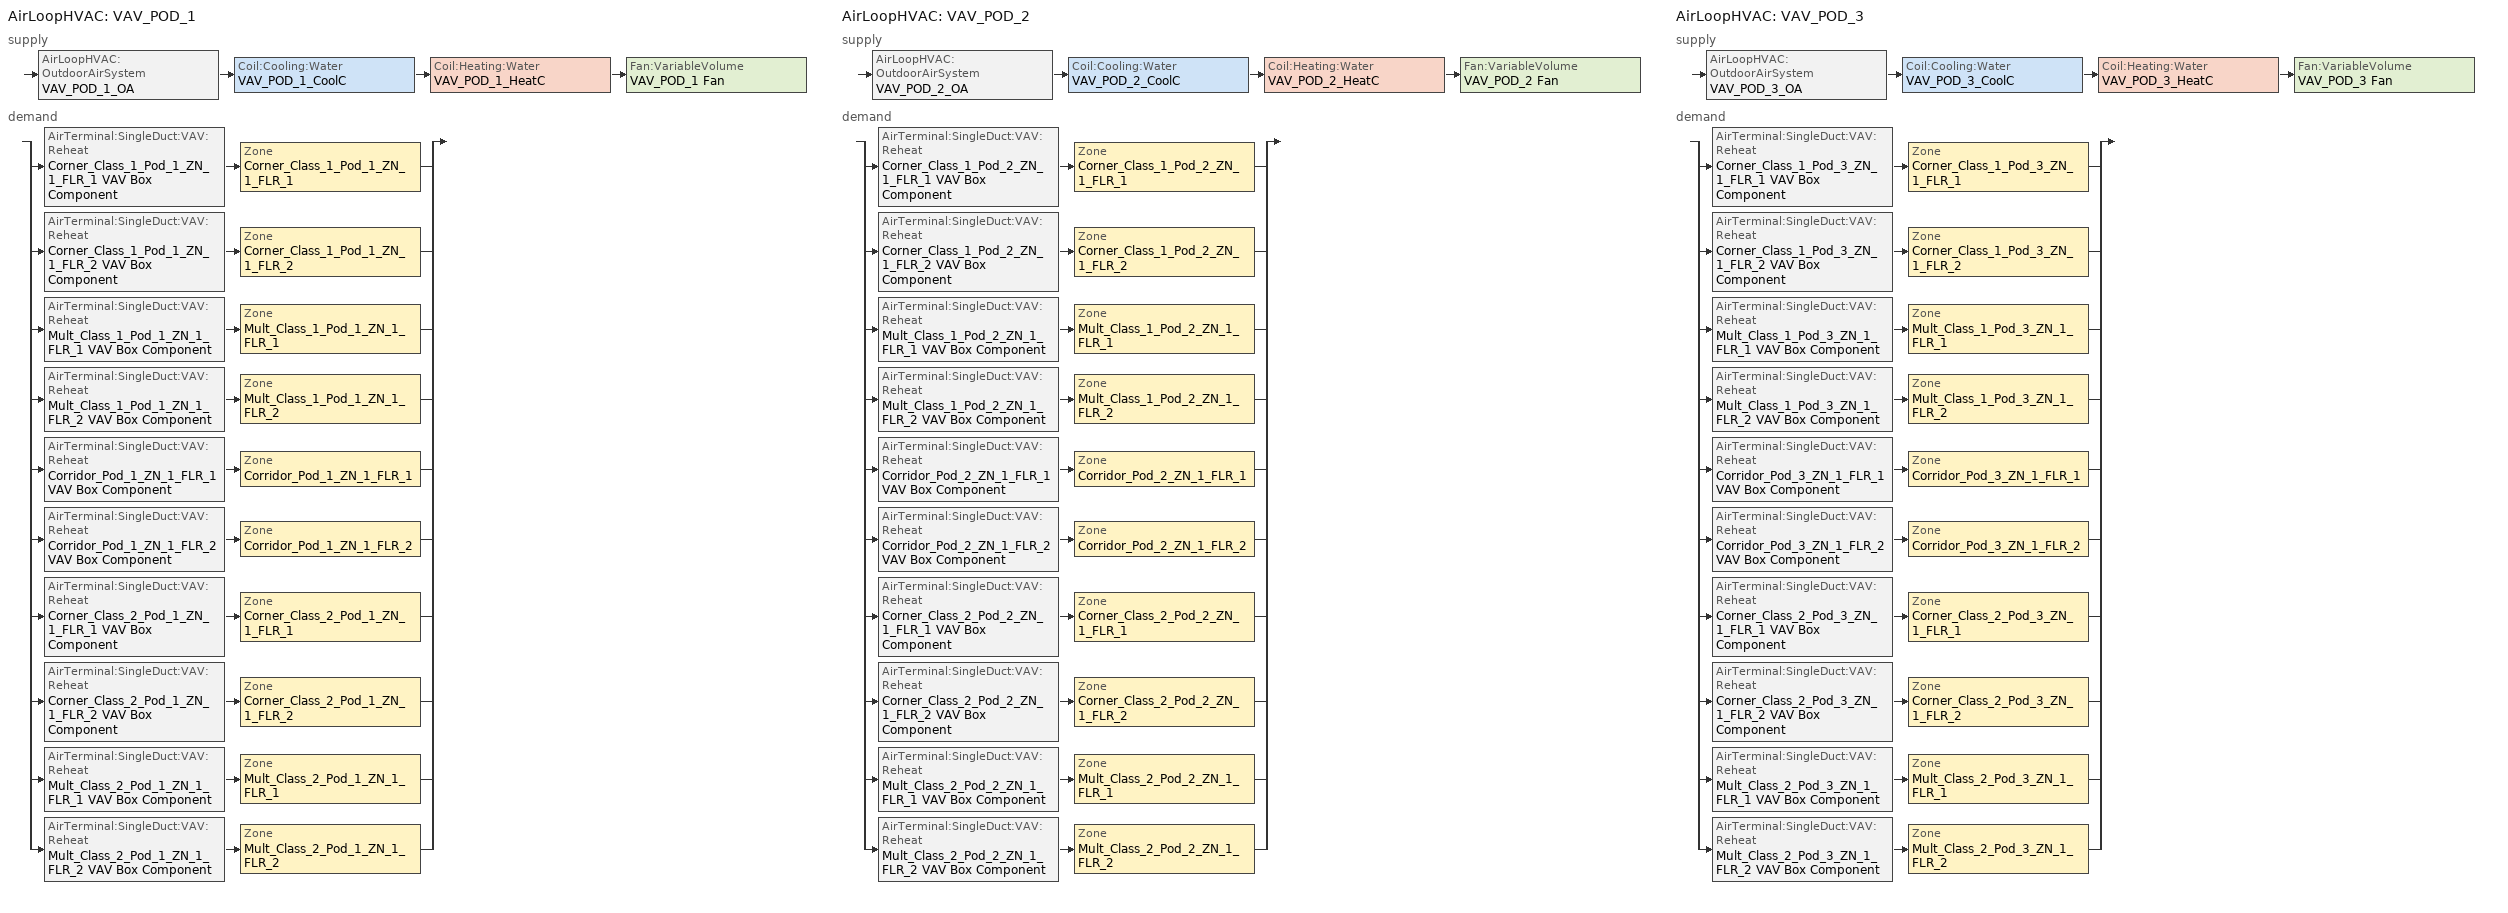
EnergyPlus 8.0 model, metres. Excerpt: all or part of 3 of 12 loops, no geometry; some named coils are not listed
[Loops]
AirLoopHVAC 'VAV_POD_1'
 supply: AirLoopHVAC:OutdoorAirSystem 'VAV_POD_1_OA' > Coil:Cooling:Water 'VAV_POD_1_CoolC' > Coil:Heating:Water 'VAV_POD_1_HeatC' > Fan:VariableVolume 'VAV_POD_1 Fan'
 demand: split
  | AirTerminal:SingleDuct:VAV:Reheat 'Corner_Class_1_Pod_1_ZN_1_FLR_1 VAV Box Component' > Zone 'Corner_Class_1_Pod_1_ZN_1_FLR_1'
  | AirTerminal:SingleDuct:VAV:Reheat 'Corner_Class_1_Pod_1_ZN_1_FLR_2 VAV Box Component' > Zone 'Corner_Class_1_Pod_1_ZN_1_FLR_2'
  | AirTerminal:SingleDuct:VAV:Reheat 'Mult_Class_1_Pod_1_ZN_1_FLR_1 VAV Box Component' > Zone 'Mult_Class_1_Pod_1_ZN_1_FLR_1'
  | AirTerminal:SingleDuct:VAV:Reheat 'Mult_Class_1_Pod_1_ZN_1_FLR_2 VAV Box Component' > Zone 'Mult_Class_1_Pod_1_ZN_1_FLR_2'
  | AirTerminal:SingleDuct:VAV:Reheat 'Corridor_Pod_1_ZN_1_FLR_1 VAV Box Component' > Zone 'Corridor_Pod_1_ZN_1_FLR_1'
  | AirTerminal:SingleDuct:VAV:Reheat 'Corridor_Pod_1_ZN_1_FLR_2 VAV Box Component' > Zone 'Corridor_Pod_1_ZN_1_FLR_2'
  | AirTerminal:SingleDuct:VAV:Reheat 'Corner_Class_2_Pod_1_ZN_1_FLR_1 VAV Box Component' > Zone 'Corner_Class_2_Pod_1_ZN_1_FLR_1'
  | AirTerminal:SingleDuct:VAV:Reheat 'Corner_Class_2_Pod_1_ZN_1_FLR_2 VAV Box Component' > Zone 'Corner_Class_2_Pod_1_ZN_1_FLR_2'
  | AirTerminal:SingleDuct:VAV:Reheat 'Mult_Class_2_Pod_1_ZN_1_FLR_1 VAV Box Component' > Zone 'Mult_Class_2_Pod_1_ZN_1_FLR_1'
  | AirTerminal:SingleDuct:VAV:Reheat 'Mult_Class_2_Pod_1_ZN_1_FLR_2 VAV Box Component' > Zone 'Mult_Class_2_Pod_1_ZN_1_FLR_2'
AirLoopHVAC 'VAV_POD_2'
 supply: AirLoopHVAC:OutdoorAirSystem 'VAV_POD_2_OA' > Coil:Cooling:Water 'VAV_POD_2_CoolC' > Coil:Heating:Water 'VAV_POD_2_HeatC' > Fan:VariableVolume 'VAV_POD_2 Fan'
 demand: split
  | AirTerminal:SingleDuct:VAV:Reheat 'Corner_Class_1_Pod_2_ZN_1_FLR_1 VAV Box Component' > Zone 'Corner_Class_1_Pod_2_ZN_1_FLR_1'
  | AirTerminal:SingleDuct:VAV:Reheat 'Corner_Class_1_Pod_2_ZN_1_FLR_2 VAV Box Component' > Zone 'Corner_Class_1_Pod_2_ZN_1_FLR_2'
  | AirTerminal:SingleDuct:VAV:Reheat 'Mult_Class_1_Pod_2_ZN_1_FLR_1 VAV Box Component' > Zone 'Mult_Class_1_Pod_2_ZN_1_FLR_1'
  | AirTerminal:SingleDuct:VAV:Reheat 'Mult_Class_1_Pod_2_ZN_1_FLR_2 VAV Box Component' > Zone 'Mult_Class_1_Pod_2_ZN_1_FLR_2'
  | AirTerminal:SingleDuct:VAV:Reheat 'Corridor_Pod_2_ZN_1_FLR_1 VAV Box Component' > Zone 'Corridor_Pod_2_ZN_1_FLR_1'
  | AirTerminal:SingleDuct:VAV:Reheat 'Corridor_Pod_2_ZN_1_FLR_2 VAV Box Component' > Zone 'Corridor_Pod_2_ZN_1_FLR_2'
  | AirTerminal:SingleDuct:VAV:Reheat 'Corner_Class_2_Pod_2_ZN_1_FLR_1 VAV Box Component' > Zone 'Corner_Class_2_Pod_2_ZN_1_FLR_1'
  | AirTerminal:SingleDuct:VAV:Reheat 'Corner_Class_2_Pod_2_ZN_1_FLR_2 VAV Box Component' > Zone 'Corner_Class_2_Pod_2_ZN_1_FLR_2'
  | AirTerminal:SingleDuct:VAV:Reheat 'Mult_Class_2_Pod_2_ZN_1_FLR_1 VAV Box Component' > Zone 'Mult_Class_2_Pod_2_ZN_1_FLR_1'
  | AirTerminal:SingleDuct:VAV:Reheat 'Mult_Class_2_Pod_2_ZN_1_FLR_2 VAV Box Component' > Zone 'Mult_Class_2_Pod_2_ZN_1_FLR_2'
AirLoopHVAC 'VAV_POD_3'
 supply: AirLoopHVAC:OutdoorAirSystem 'VAV_POD_3_OA' > Coil:Cooling:Water 'VAV_POD_3_CoolC' > Coil:Heating:Water 'VAV_POD_3_HeatC' > Fan:VariableVolume 'VAV_POD_3 Fan'
 demand: split
  | AirTerminal:SingleDuct:VAV:Reheat 'Corner_Class_1_Pod_3_ZN_1_FLR_1 VAV Box Component' > Zone 'Corner_Class_1_Pod_3_ZN_1_FLR_1'
  | AirTerminal:SingleDuct:VAV:Reheat 'Corner_Class_1_Pod_3_ZN_1_FLR_2 VAV Box Component' > Zone 'Corner_Class_1_Pod_3_ZN_1_FLR_2'
  | AirTerminal:SingleDuct:VAV:Reheat 'Mult_Class_1_Pod_3_ZN_1_FLR_1 VAV Box Component' > Zone 'Mult_Class_1_Pod_3_ZN_1_FLR_1'
  | AirTerminal:SingleDuct:VAV:Reheat 'Mult_Class_1_Pod_3_ZN_1_FLR_2 VAV Box Component' > Zone 'Mult_Class_1_Pod_3_ZN_1_FLR_2'
  | AirTerminal:SingleDuct:VAV:Reheat 'Corridor_Pod_3_ZN_1_FLR_1 VAV Box Component' > Zone 'Corridor_Pod_3_ZN_1_FLR_1'
  | AirTerminal:SingleDuct:VAV:Reheat 'Corridor_Pod_3_ZN_1_FLR_2 VAV Box Component' > Zone 'Corridor_Pod_3_ZN_1_FLR_2'
  | AirTerminal:SingleDuct:VAV:Reheat 'Corner_Class_2_Pod_3_ZN_1_FLR_1 VAV Box Component' > Zone 'Corner_Class_2_Pod_3_ZN_1_FLR_1'
  | AirTerminal:SingleDuct:VAV:Reheat 'Corner_Class_2_Pod_3_ZN_1_FLR_2 VAV Box Component' > Zone 'Corner_Class_2_Pod_3_ZN_1_FLR_2'
  | AirTerminal:SingleDuct:VAV:Reheat 'Mult_Class_2_Pod_3_ZN_1_FLR_1 VAV Box Component' > Zone 'Mult_Class_2_Pod_3_ZN_1_FLR_1'
  | AirTerminal:SingleDuct:VAV:Reheat 'Mult_Class_2_Pod_3_ZN_1_FLR_2 VAV Box Component' > Zone 'Mult_Class_2_Pod_3_ZN_1_FLR_2'
[Sizing:Zone] Zone Cooling Design Supply Air Temperature Input Method=SupplyAirTemperature; Zone Cooling Design Supply Air Temperature {C}=12.8; Zone Heating Design Supply Air Temperature Input Method=SupplyAirTemperature; Zone Heating Design Supply Air Temperature {C}=40; Zone Cooling Design Supply Air Humidity Ratio {kg-H2O/kg-air}=0.0085; Zone Heating Design Supply Air Humidity Ratio {kg-H2O/kg-air}=0.008; Zone Heating Sizing Factor=0; Zone Cooling Sizing Factor=0; Cooling Design Air Flow Method=DesignDay; Cooling Design Air Flow Rate {m3/s}=0; Cooling Minimum Air Flow {m3/s}=0; Cooling Minimum Air Flow Fraction=0; Heating Design Air Flow Method=DesignDay; Heating Design Air Flow Rate {m3/s}=0
Name | Design Specification Outdoor Air Object
Corner_Class_1_Pod_1_ZN_1_FLR_1 | SZ DSOA Corner_Class_1_Pod_1_ZN_1_FLR_1
Corner_Class_1_Pod_1_ZN_1_FLR_2 | SZ DSOA Corner_Class_1_Pod_1_ZN_1_FLR_2
Mult_Class_1_Pod_1_ZN_1_FLR_1 | SZ DSOA Mult_Class_1_Pod_1_ZN_1_FLR_1
Mult_Class_1_Pod_1_ZN_1_FLR_2 | SZ DSOA Mult_Class_1_Pod_1_ZN_1_FLR_2
Corridor_Pod_1_ZN_1_FLR_1 | SZ DSOA Corridor_Pod_1_ZN_1_FLR_1
Corridor_Pod_1_ZN_1_FLR_2 | SZ DSOA Corridor_Pod_1_ZN_1_FLR_2
Corner_Class_2_Pod_1_ZN_1_FLR_1 | SZ DSOA Corner_Class_2_Pod_1_ZN_1_FLR_1
Corner_Class_2_Pod_1_ZN_1_FLR_2 | SZ DSOA Corner_Class_2_Pod_1_ZN_1_FLR_2
Mult_Class_2_Pod_1_ZN_1_FLR_1 | SZ DSOA Mult_Class_2_Pod_1_ZN_1_FLR_1
Mult_Class_2_Pod_1_ZN_1_FLR_2 | SZ DSOA Mult_Class_2_Pod_1_ZN_1_FLR_2
Corner_Class_1_Pod_2_ZN_1_FLR_1 | SZ DSOA Corner_Class_1_Pod_2_ZN_1_FLR_1
Corner_Class_1_Pod_2_ZN_1_FLR_2 | SZ DSOA Corner_Class_1_Pod_2_ZN_1_FLR_2
Mult_Class_1_Pod_2_ZN_1_FLR_1 | SZ DSOA Mult_Class_1_Pod_2_ZN_1_FLR_1
Mult_Class_1_Pod_2_ZN_1_FLR_2 | SZ DSOA Mult_Class_1_Pod_2_ZN_1_FLR_2
Corridor_Pod_2_ZN_1_FLR_1 | SZ DSOA Corridor_Pod_2_ZN_1_FLR_1
Corridor_Pod_2_ZN_1_FLR_2 | SZ DSOA Corridor_Pod_2_ZN_1_FLR_2
Corner_Class_2_Pod_2_ZN_1_FLR_1 | SZ DSOA Corner_Class_2_Pod_2_ZN_1_FLR_1
Corner_Class_2_Pod_2_ZN_1_FLR_2 | SZ DSOA Corner_Class_2_Pod_2_ZN_1_FLR_2
Mult_Class_2_Pod_2_ZN_1_FLR_1 | SZ DSOA Mult_Class_2_Pod_2_ZN_1_FLR_1
Mult_Class_2_Pod_2_ZN_1_FLR_2 | SZ DSOA Mult_Class_2_Pod_2_ZN_1_FLR_2
Corner_Class_1_Pod_3_ZN_1_FLR_1 | SZ DSOA Corner_Class_1_Pod_3_ZN_1_FLR_1
Corner_Class_1_Pod_3_ZN_1_FLR_2 | SZ DSOA Corner_Class_1_Pod_3_ZN_1_FLR_2
Mult_Class_1_Pod_3_ZN_1_FLR_1 | SZ DSOA Mult_Class_1_Pod_3_ZN_1_FLR_1
Mult_Class_1_Pod_3_ZN_1_FLR_2 | SZ DSOA Mult_Class_1_Pod_3_ZN_1_FLR_2
Corridor_Pod_3_ZN_1_FLR_1 | SZ DSOA Corridor_Pod_3_ZN_1_FLR_1
Corridor_Pod_3_ZN_1_FLR_2 | SZ DSOA Corridor_Pod_3_ZN_1_FLR_2
Corner_Class_2_Pod_3_ZN_1_FLR_1 | SZ DSOA Corner_Class_2_Pod_3_ZN_1_FLR_1
Corner_Class_2_Pod_3_ZN_1_FLR_2 | SZ DSOA Corner_Class_2_Pod_3_ZN_1_FLR_2
Mult_Class_2_Pod_3_ZN_1_FLR_1 | SZ DSOA Mult_Class_2_Pod_3_ZN_1_FLR_1
Mult_Class_2_Pod_3_ZN_1_FLR_2 | SZ DSOA Mult_Class_2_Pod_3_ZN_1_FLR_2
[DesignSpecification:OutdoorAir]
Name | Outdoor Air Method | Outdoor Air Flow per Zone Floor Area {m3/s-m2} | Zone Outdoor Air Method | Outdoor Air Flow per Person {m3/s-person}
SZ DSOA Corner_Class_1_Pod_1_ZN_1_FLR_1; SZ DSOA Corner_Class_1_Pod_1_ZN_1_FLR_2; SZ DSOA Mult_Class_1_Pod_1_ZN_1_FLR_1; SZ DSOA Mult_Class_1_Pod_1_ZN_1_FLR_2; SZ DSOA Corner_Class_2_Pod_1_ZN_1_FLR_1; SZ DSOA Corner_Class_2_Pod_1_ZN_1_FLR_2; SZ DSOA Mult_Class_2_Pod_1_ZN_1_FLR_1; SZ DSOA Mult_Class_2_Pod_1_ZN_1_FLR_2; SZ DSOA Corner_Class_1_Pod_2_ZN_1_FLR_1; SZ DSOA Corner_Class_1_Pod_2_ZN_1_FLR_2; SZ DSOA Mult_Class_1_Pod_2_ZN_1_FLR_1; SZ DSOA Mult_Class_1_Pod_2_ZN_1_FLR_2; SZ DSOA Corner_Class_2_Pod_2_ZN_1_FLR_1; SZ DSOA Corner_Class_2_Pod_2_ZN_1_FLR_2; SZ DSOA Mult_Class_2_Pod_2_ZN_1_FLR_1; SZ DSOA Mult_Class_2_Pod_2_ZN_1_FLR_2; SZ DSOA Corner_Class_1_Pod_3_ZN_1_FLR_1; SZ DSOA Corner_Class_1_Pod_3_ZN_1_FLR_2; SZ DSOA Mult_Class_1_Pod_3_ZN_1_FLR_1; SZ DSOA Mult_Class_1_Pod_3_ZN_1_FLR_2; SZ DSOA Corner_Class_2_Pod_3_ZN_1_FLR_1; SZ DSOA Corner_Class_2_Pod_3_ZN_1_FLR_2; SZ DSOA Mult_Class_2_Pod_3_ZN_1_FLR_1; SZ DSOA Mult_Class_2_Pod_3_ZN_1_FLR_2 | Flow/Area | 0.00238745
SZ DSOA Corridor_Pod_1_ZN_1_FLR_1; SZ DSOA Corridor_Pod_1_ZN_1_FLR_2; SZ DSOA Corridor_Pod_2_ZN_1_FLR_1; SZ DSOA Corridor_Pod_2_ZN_1_FLR_2; SZ DSOA Corridor_Pod_3_ZN_1_FLR_1; SZ DSOA Corridor_Pod_3_ZN_1_FLR_2 | Flow/Area | 0.000304781
Design_Spec_OA_Classroom |  | 0.00238745 | Sum | 0
Design_Spec_OA_Corridor |  | 0.000304781 | Sum | 1e-08
[Sizing:System] Type of Load to Size On=Sensible; Minimum System Air Flow Ratio=0.3; Preheat Design Temperature {C}=7; Preheat Design Humidity Ratio {kgWater/kgDryAir}=0.008; Precool Design Temperature {C}=12.8; Precool Design Humidity Ratio {kgWater/kgDryAir}=0.008; Central Cooling Design Supply Air Temperature {C}=12.8; Central Heating Design Supply Air Temperature {C}=12.8; Sizing Option=Coincident; 100% Outdoor Air in Cooling=No; 100% Outdoor Air in Heating=No; Central Cooling Design Supply Air Humidity Ratio {kg-H2O/kg-Air}=0.0085; Central Heating Design Supply Air Humidity Ratio {kgWater/kgDryAir}=0.008; Cooling Design Air Flow Method=DesignDay; Cooling Design Air Flow Rate {m3/s}=0; Heating Design Air Flow Method=DesignDay; Heating Design Air Flow Rate {m3/s}=0; System Outdoor Air Method=ZoneSum
Name | Design Outdoor Air Flow Rate {m3/s}
VAV_POD_1 | 8.55387
VAV_POD_2 | 8.48887
VAV_POD_3 | 9.4929
[ZoneControl:Thermostat] Control Type Schedule=Dual Zone Control Type Sched
Name | Zone or ZoneList | Control 1
Corner_Class_1_Pod_1_ZN_1_FLR_1 Thermostat | Corner_Class_1_Pod_1_ZN_1_FLR_1 | Corner_Class_1_Pod_1_ZN_1_FLR_1 DualSPSched
Corner_Class_1_Pod_1_ZN_1_FLR_2 Thermostat | Corner_Class_1_Pod_1_ZN_1_FLR_2 | Corner_Class_1_Pod_1_ZN_1_FLR_2 DualSPSched
Mult_Class_1_Pod_1_ZN_1_FLR_1 Thermostat | Mult_Class_1_Pod_1_ZN_1_FLR_1 | Mult_Class_1_Pod_1_ZN_1_FLR_1 DualSPSched
Mult_Class_1_Pod_1_ZN_1_FLR_2 Thermostat | Mult_Class_1_Pod_1_ZN_1_FLR_2 | Mult_Class_1_Pod_1_ZN_1_FLR_2 DualSPSched
Corridor_Pod_1_ZN_1_FLR_1 Thermostat | Corridor_Pod_1_ZN_1_FLR_1 | Corridor_Pod_1_ZN_1_FLR_1 DualSPSched
Corridor_Pod_1_ZN_1_FLR_2 Thermostat | Corridor_Pod_1_ZN_1_FLR_2 | Corridor_Pod_1_ZN_1_FLR_2 DualSPSched
Corner_Class_2_Pod_1_ZN_1_FLR_1 Thermostat | Corner_Class_2_Pod_1_ZN_1_FLR_1 | Corner_Class_2_Pod_1_ZN_1_FLR_1 DualSPSched
Corner_Class_2_Pod_1_ZN_1_FLR_2 Thermostat | Corner_Class_2_Pod_1_ZN_1_FLR_2 | Corner_Class_2_Pod_1_ZN_1_FLR_2 DualSPSched
Mult_Class_2_Pod_1_ZN_1_FLR_1 Thermostat | Mult_Class_2_Pod_1_ZN_1_FLR_1 | Mult_Class_2_Pod_1_ZN_1_FLR_1 DualSPSched
Mult_Class_2_Pod_1_ZN_1_FLR_2 Thermostat | Mult_Class_2_Pod_1_ZN_1_FLR_2 | Mult_Class_2_Pod_1_ZN_1_FLR_2 DualSPSched
Corner_Class_1_Pod_2_ZN_1_FLR_1 Thermostat | Corner_Class_1_Pod_2_ZN_1_FLR_1 | Corner_Class_1_Pod_2_ZN_1_FLR_1 DualSPSched
Corner_Class_1_Pod_2_ZN_1_FLR_2 Thermostat | Corner_Class_1_Pod_2_ZN_1_FLR_2 | Corner_Class_1_Pod_2_ZN_1_FLR_2 DualSPSched
Mult_Class_1_Pod_2_ZN_1_FLR_1 Thermostat | Mult_Class_1_Pod_2_ZN_1_FLR_1 | Mult_Class_1_Pod_2_ZN_1_FLR_1 DualSPSched
Mult_Class_1_Pod_2_ZN_1_FLR_2 Thermostat | Mult_Class_1_Pod_2_ZN_1_FLR_2 | Mult_Class_1_Pod_2_ZN_1_FLR_2 DualSPSched
Corridor_Pod_2_ZN_1_FLR_1 Thermostat | Corridor_Pod_2_ZN_1_FLR_1 | Corridor_Pod_2_ZN_1_FLR_1 DualSPSched
Corridor_Pod_2_ZN_1_FLR_2 Thermostat | Corridor_Pod_2_ZN_1_FLR_2 | Corridor_Pod_2_ZN_1_FLR_2 DualSPSched
Corner_Class_2_Pod_2_ZN_1_FLR_1 Thermostat | Corner_Class_2_Pod_2_ZN_1_FLR_1 | Corner_Class_2_Pod_2_ZN_1_FLR_1 DualSPSched
Corner_Class_2_Pod_2_ZN_1_FLR_2 Thermostat | Corner_Class_2_Pod_2_ZN_1_FLR_2 | Corner_Class_2_Pod_2_ZN_1_FLR_2 DualSPSched
Mult_Class_2_Pod_2_ZN_1_FLR_1 Thermostat | Mult_Class_2_Pod_2_ZN_1_FLR_1 | Mult_Class_2_Pod_2_ZN_1_FLR_1 DualSPSched
Mult_Class_2_Pod_2_ZN_1_FLR_2 Thermostat | Mult_Class_2_Pod_2_ZN_1_FLR_2 | Mult_Class_2_Pod_2_ZN_1_FLR_2 DualSPSched
Corner_Class_1_Pod_3_ZN_1_FLR_1 Thermostat | Corner_Class_1_Pod_3_ZN_1_FLR_1 | Corner_Class_1_Pod_3_ZN_1_FLR_1 DualSPSched
Corner_Class_1_Pod_3_ZN_1_FLR_2 Thermostat | Corner_Class_1_Pod_3_ZN_1_FLR_2 | Corner_Class_1_Pod_3_ZN_1_FLR_2 DualSPSched
Mult_Class_1_Pod_3_ZN_1_FLR_1 Thermostat | Mult_Class_1_Pod_3_ZN_1_FLR_1 | Mult_Class_1_Pod_3_ZN_1_FLR_1 DualSPSched
Mult_Class_1_Pod_3_ZN_1_FLR_2 Thermostat | Mult_Class_1_Pod_3_ZN_1_FLR_2 | Mult_Class_1_Pod_3_ZN_1_FLR_2 DualSPSched
Corridor_Pod_3_ZN_1_FLR_1 Thermostat | Corridor_Pod_3_ZN_1_FLR_1 | Corridor_Pod_3_ZN_1_FLR_1 DualSPSched
Corridor_Pod_3_ZN_1_FLR_2 Thermostat | Corridor_Pod_3_ZN_1_FLR_2 | Corridor_Pod_3_ZN_1_FLR_2 DualSPSched
Corner_Class_2_Pod_3_ZN_1_FLR_1 Thermostat | Corner_Class_2_Pod_3_ZN_1_FLR_1 | Corner_Class_2_Pod_3_ZN_1_FLR_1 DualSPSched
Corner_Class_2_Pod_3_ZN_1_FLR_2 Thermostat | Corner_Class_2_Pod_3_ZN_1_FLR_2 | Corner_Class_2_Pod_3_ZN_1_FLR_2 DualSPSched
Mult_Class_2_Pod_3_ZN_1_FLR_1 Thermostat | Mult_Class_2_Pod_3_ZN_1_FLR_1 | Mult_Class_2_Pod_3_ZN_1_FLR_1 DualSPSched
Mult_Class_2_Pod_3_ZN_1_FLR_2 Thermostat | Mult_Class_2_Pod_3_ZN_1_FLR_2 | Mult_Class_2_Pod_3_ZN_1_FLR_2 DualSPSched
[ThermostatSetpoint:DualSetpoint] Heating Setpoint Temperature Schedule=HTGSETP_SCH_YES_OPTIMUM; Cooling Setpoint Temperature Schedule=CLGSETP_SCH_NO_SETBACK
Corner_Class_1_Pod_1_ZN_1_FLR_1 DualSPSched; Corner_Class_1_Pod_1_ZN_1_FLR_2 DualSPSched; Mult_Class_1_Pod_1_ZN_1_FLR_1 DualSPSched; Mult_Class_1_Pod_1_ZN_1_FLR_2 DualSPSched; Corridor_Pod_1_ZN_1_FLR_1 DualSPSched; Corridor_Pod_1_ZN_1_FLR_2 DualSPSched; Corner_Class_2_Pod_1_ZN_1_FLR_1 DualSPSched; Corner_Class_2_Pod_1_ZN_1_FLR_2 DualSPSched; Mult_Class_2_Pod_1_ZN_1_FLR_1 DualSPSched; Mult_Class_2_Pod_1_ZN_1_FLR_2 DualSPSched; Corner_Class_1_Pod_2_ZN_1_FLR_1 DualSPSched; Corner_Class_1_Pod_2_ZN_1_FLR_2 DualSPSched; Mult_Class_1_Pod_2_ZN_1_FLR_1 DualSPSched; Mult_Class_1_Pod_2_ZN_1_FLR_2 DualSPSched; Corridor_Pod_2_ZN_1_FLR_1 DualSPSched; Corridor_Pod_2_ZN_1_FLR_2 DualSPSched; Corner_Class_2_Pod_2_ZN_1_FLR_1 DualSPSched; Corner_Class_2_Pod_2_ZN_1_FLR_2 DualSPSched; Mult_Class_2_Pod_2_ZN_1_FLR_1 DualSPSched; Mult_Class_2_Pod_2_ZN_1_FLR_2 DualSPSched; Corner_Class_1_Pod_3_ZN_1_FLR_1 DualSPSched; Corner_Class_1_Pod_3_ZN_1_FLR_2 DualSPSched; Mult_Class_1_Pod_3_ZN_1_FLR_1 DualSPSched; Mult_Class_1_Pod_3_ZN_1_FLR_2 DualSPSched; Corridor_Pod_3_ZN_1_FLR_1 DualSPSched; Corridor_Pod_3_ZN_1_FLR_2 DualSPSched; Corner_Class_2_Pod_3_ZN_1_FLR_1 DualSPSched; Corner_Class_2_Pod_3_ZN_1_FLR_2 DualSPSched; Mult_Class_2_Pod_3_ZN_1_FLR_1 DualSPSched; Mult_Class_2_Pod_3_ZN_1_FLR_2 DualSPSched
[AirTerminal:SingleDuct:VAV:Reheat] Availability Schedule=ALWAYS_ON; Maximum Air Flow Rate {m3/s}=AUTOSIZE; Zone Minimum Air Flow Input Method=Constant; Maximum Hot Water or Steam Flow Rate {m3/s}=AUTOSIZE; Minimum Hot Water or Steam Flow Rate {m3/s}=0; Convergence Tolerance=0.001; Damper Heating Action=Normal; Maximum Flow Fraction During Reheat=0.5; Maximum Reheat Air Temperature {C}=40
Name | Constant Minimum Air Flow Fraction | Reheat Coil
Corner_Class_1_Pod_1_ZN_1_FLR_1 VAV Box Component | 0.7 | Corner_Class_1_Pod_1_ZN_1_FLR_1 VAV Box Reheat Coil
Corner_Class_1_Pod_1_ZN_1_FLR_2 VAV Box Component | 0.7 | Corner_Class_1_Pod_1_ZN_1_FLR_2 VAV Box Reheat Coil
Mult_Class_1_Pod_1_ZN_1_FLR_1 VAV Box Component | 0.798381 | Mult_Class_1_Pod_1_ZN_1_FLR_1 VAV Box Reheat Coil
Mult_Class_1_Pod_1_ZN_1_FLR_2 VAV Box Component | 0.7 | Mult_Class_1_Pod_1_ZN_1_FLR_2 VAV Box Reheat Coil
Corridor_Pod_1_ZN_1_FLR_1 VAV Box Component | 0.3 | Corridor_Pod_1_ZN_1_FLR_1 VAV Box Reheat Coil
Corridor_Pod_1_ZN_1_FLR_2 VAV Box Component | 0.3 | Corridor_Pod_1_ZN_1_FLR_2 VAV Box Reheat Coil
Corner_Class_2_Pod_1_ZN_1_FLR_1 VAV Box Component | 0.7 | Corner_Class_2_Pod_1_ZN_1_FLR_1 VAV Box Reheat Coil
Corner_Class_2_Pod_1_ZN_1_FLR_2 VAV Box Component | 0.7 | Corner_Class_2_Pod_1_ZN_1_FLR_2 VAV Box Reheat Coil
Mult_Class_2_Pod_1_ZN_1_FLR_1 VAV Box Component | 1 | Mult_Class_2_Pod_1_ZN_1_FLR_1 VAV Box Reheat Coil
Mult_Class_2_Pod_1_ZN_1_FLR_2 VAV Box Component | 0.781565 | Mult_Class_2_Pod_1_ZN_1_FLR_2 VAV Box Reheat Coil
Corner_Class_1_Pod_2_ZN_1_FLR_1 VAV Box Component | 0.7 | Corner_Class_1_Pod_2_ZN_1_FLR_1 VAV Box Reheat Coil
Corner_Class_1_Pod_2_ZN_1_FLR_2 VAV Box Component | 0.7 | Corner_Class_1_Pod_2_ZN_1_FLR_2 VAV Box Reheat Coil
Mult_Class_1_Pod_2_ZN_1_FLR_1 VAV Box Component | 0.817013 | Mult_Class_1_Pod_2_ZN_1_FLR_1 VAV Box Reheat Coil
Mult_Class_1_Pod_2_ZN_1_FLR_2 VAV Box Component | 0.7 | Mult_Class_1_Pod_2_ZN_1_FLR_2 VAV Box Reheat Coil
Corridor_Pod_2_ZN_1_FLR_1 VAV Box Component | 0.301885 | Corridor_Pod_2_ZN_1_FLR_1 VAV Box Reheat Coil
Corridor_Pod_2_ZN_1_FLR_2 VAV Box Component | 0.3 | Corridor_Pod_2_ZN_1_FLR_2 VAV Box Reheat Coil
Corner_Class_2_Pod_2_ZN_1_FLR_1 VAV Box Component | 0.7 | Corner_Class_2_Pod_2_ZN_1_FLR_1 VAV Box Reheat Coil
Corner_Class_2_Pod_2_ZN_1_FLR_2 VAV Box Component | 0.7 | Corner_Class_2_Pod_2_ZN_1_FLR_2 VAV Box Reheat Coil
Mult_Class_2_Pod_2_ZN_1_FLR_1 VAV Box Component | 1 | Mult_Class_2_Pod_2_ZN_1_FLR_1 VAV Box Reheat Coil
Mult_Class_2_Pod_2_ZN_1_FLR_2 VAV Box Component | 0.780825 | Mult_Class_2_Pod_2_ZN_1_FLR_2 VAV Box Reheat Coil
Corner_Class_1_Pod_3_ZN_1_FLR_1 VAV Box Component | 0.7 | Corner_Class_1_Pod_3_ZN_1_FLR_1 VAV Box Reheat Coil
Corner_Class_1_Pod_3_ZN_1_FLR_2 VAV Box Component | 0.7 | Corner_Class_1_Pod_3_ZN_1_FLR_2 VAV Box Reheat Coil
Mult_Class_1_Pod_3_ZN_1_FLR_1 VAV Box Component | 0.814456 | Mult_Class_1_Pod_3_ZN_1_FLR_1 VAV Box Reheat Coil
Mult_Class_1_Pod_3_ZN_1_FLR_2 VAV Box Component | 0.7 | Mult_Class_1_Pod_3_ZN_1_FLR_2 VAV Box Reheat Coil
Corridor_Pod_3_ZN_1_FLR_1 VAV Box Component | 0.3 | Corridor_Pod_3_ZN_1_FLR_1 VAV Box Reheat Coil
Corridor_Pod_3_ZN_1_FLR_2 VAV Box Component | 0.3 | Corridor_Pod_3_ZN_1_FLR_2 VAV Box Reheat Coil
Corner_Class_2_Pod_3_ZN_1_FLR_1 VAV Box Component | 0.7 | Corner_Class_2_Pod_3_ZN_1_FLR_1 VAV Box Reheat Coil
Corner_Class_2_Pod_3_ZN_1_FLR_2 VAV Box Component | 0.7 | Corner_Class_2_Pod_3_ZN_1_FLR_2 VAV Box Reheat Coil
Mult_Class_2_Pod_3_ZN_1_FLR_1 VAV Box Component | 1 | Mult_Class_2_Pod_3_ZN_1_FLR_1 VAV Box Reheat Coil
Mult_Class_2_Pod_3_ZN_1_FLR_2 VAV Box Component | 0.7 | Mult_Class_2_Pod_3_ZN_1_FLR_2 VAV Box Reheat Coil
[Zone equipment]
Corner_Class_1_Pod_1_ZN_1_FLR_1: Corner_Class_1_Pod_1_ZN_1_FLR_1 VAV Box Component
Corner_Class_1_Pod_1_ZN_1_FLR_2: Corner_Class_1_Pod_1_ZN_1_FLR_2 VAV Box Component
Mult_Class_1_Pod_1_ZN_1_FLR_1: Mult_Class_1_Pod_1_ZN_1_FLR_1 VAV Box Component
Mult_Class_1_Pod_1_ZN_1_FLR_2: Mult_Class_1_Pod_1_ZN_1_FLR_2 VAV Box Component
Corridor_Pod_1_ZN_1_FLR_1: Corridor_Pod_1_ZN_1_FLR_1 VAV Box Component
Corridor_Pod_1_ZN_1_FLR_2: Corridor_Pod_1_ZN_1_FLR_2 VAV Box Component
Corner_Class_2_Pod_1_ZN_1_FLR_1: Corner_Class_2_Pod_1_ZN_1_FLR_1 VAV Box Component
Corner_Class_2_Pod_1_ZN_1_FLR_2: Corner_Class_2_Pod_1_ZN_1_FLR_2 VAV Box Component
Mult_Class_2_Pod_1_ZN_1_FLR_1: Mult_Class_2_Pod_1_ZN_1_FLR_1 VAV Box Component
Mult_Class_2_Pod_1_ZN_1_FLR_2: Mult_Class_2_Pod_1_ZN_1_FLR_2 VAV Box Component
Corner_Class_1_Pod_2_ZN_1_FLR_1: Corner_Class_1_Pod_2_ZN_1_FLR_1 VAV Box Component
Corner_Class_1_Pod_2_ZN_1_FLR_2: Corner_Class_1_Pod_2_ZN_1_FLR_2 VAV Box Component
Mult_Class_1_Pod_2_ZN_1_FLR_1: Mult_Class_1_Pod_2_ZN_1_FLR_1 VAV Box Component
Mult_Class_1_Pod_2_ZN_1_FLR_2: Mult_Class_1_Pod_2_ZN_1_FLR_2 VAV Box Component
Corridor_Pod_2_ZN_1_FLR_1: Corridor_Pod_2_ZN_1_FLR_1 VAV Box Component
Corridor_Pod_2_ZN_1_FLR_2: Corridor_Pod_2_ZN_1_FLR_2 VAV Box Component
Corner_Class_2_Pod_2_ZN_1_FLR_1: Corner_Class_2_Pod_2_ZN_1_FLR_1 VAV Box Component
Corner_Class_2_Pod_2_ZN_1_FLR_2: Corner_Class_2_Pod_2_ZN_1_FLR_2 VAV Box Component
Mult_Class_2_Pod_2_ZN_1_FLR_1: Mult_Class_2_Pod_2_ZN_1_FLR_1 VAV Box Component
Mult_Class_2_Pod_2_ZN_1_FLR_2: Mult_Class_2_Pod_2_ZN_1_FLR_2 VAV Box Component
Corner_Class_1_Pod_3_ZN_1_FLR_1: Corner_Class_1_Pod_3_ZN_1_FLR_1 VAV Box Component
Corner_Class_1_Pod_3_ZN_1_FLR_2: Corner_Class_1_Pod_3_ZN_1_FLR_2 VAV Box Component
Mult_Class_1_Pod_3_ZN_1_FLR_1: Mult_Class_1_Pod_3_ZN_1_FLR_1 VAV Box Component
Mult_Class_1_Pod_3_ZN_1_FLR_2: Mult_Class_1_Pod_3_ZN_1_FLR_2 VAV Box Component
Corridor_Pod_3_ZN_1_FLR_1: Corridor_Pod_3_ZN_1_FLR_1 VAV Box Component
Corridor_Pod_3_ZN_1_FLR_2: Corridor_Pod_3_ZN_1_FLR_2 VAV Box Component
Corner_Class_2_Pod_3_ZN_1_FLR_1: Corner_Class_2_Pod_3_ZN_1_FLR_1 VAV Box Component
Corner_Class_2_Pod_3_ZN_1_FLR_2: Corner_Class_2_Pod_3_ZN_1_FLR_2 VAV Box Component
Mult_Class_2_Pod_3_ZN_1_FLR_1: Mult_Class_2_Pod_3_ZN_1_FLR_1 VAV Box Component
Mult_Class_2_Pod_3_ZN_1_FLR_2: Mult_Class_2_Pod_3_ZN_1_FLR_2 VAV Box Component
[Fan:VariableVolume] Availability Schedule=HVACOperationSchd; Pressure Rise {Pa}=1389.42; Maximum Flow Rate {m3/s}=AUTOSIZE; Fan Power Minimum Flow Rate Input Method=Fraction; Fan Power Minimum Flow Fraction=0.25; Motor In Airstream Fraction=1; Fan Power Coefficient 1=0.0408; Fan Power Coefficient 2=0.088; Fan Power Coefficient 3=-0.0729; Fan Power Coefficient 4=0.9437; Fan Power Coefficient 5=0
Name | Fan Efficiency | Motor Efficiency
VAV_POD_1 Fan; VAV_POD_2 Fan | 0.6006 | 0.924
VAV_POD_3 Fan | 0.6045 | 0.93
[Coil:Cooling:Water] Availability Schedule=ALWAYS_ON; Design Water Flow Rate {m3/s}=AUTOSIZE; Design Air Flow Rate {m3/s}=AUTOSIZE; Design Inlet Water Temperature {C}=AUTOSIZE; Design Inlet Air Temperature {C}=AUTOSIZE; Design Outlet Air Temperature {C}=AUTOSIZE; Design Inlet Air Humidity Ratio {kgWater/kgDryAir}=AUTOSIZE; Design Outlet Air Humidity Ratio {kgWater/kgDryAir}=AUTOSIZE; Type of Analysis=SimpleAnalysis; Heat Exchanger Configuration=CrossFlow
VAV_POD_1_CoolC; VAV_POD_2_CoolC; VAV_POD_3_CoolC
[Coil:Heating:Water] Availability Schedule=ALWAYS_ON; U-Factor Times Area Value {W/K}=AUTOSIZE; Maximum Water Flow Rate {m3/s}=AUTOSIZE; Performance Input Method=UFactorTimesAreaAndDesignWaterFlowRate; Rated Capacity {W}=AUTOSIZE; Rated Inlet Water Temperature {C}=82.2; Rated Inlet Air Temperature {C}=12.8; Rated Outlet Water Temperature {C}=71.1; Rated Outlet Air Temperature {C}=40
VAV_POD_1_HeatC; VAV_POD_2_HeatC; VAV_POD_3_HeatC
[Controller:WaterCoil] Control Variable=Temperature; Actuator Variable=Flow; Maximum Actuated Flow {m3/s}=AUTOSIZE; Minimum Actuated Flow {m3/s}=0
Name | Action | Controller Convergence Tolerance {deltaC}
VAV_POD_1_CoolC_Controller; VAV_POD_2_CoolC_Controller; VAV_POD_3_CoolC_Controller | Reverse
VAV_POD_1_HeatC_Controller; VAV_POD_2_HeatC_Controller; VAV_POD_3_HeatC_Controller | Normal | 0.0001
[Controller:OutdoorAir] Minimum Outdoor Air Flow Rate {m3/s}=AUTOSIZE; Maximum Outdoor Air Flow Rate {m3/s}=AUTOSIZE; Economizer Control Type,             !- Economizer Control Typ=DifferentialDryBulb; Economizer Control Action Type=ModulateFlow; Minimum Limit Type=FixedMinimum; Minimum Outdoor Air Schedule=MinOA_MotorizedDamper_Sched
VAV_POD_1_OA_Controller; VAV_POD_2_OA_Controller; VAV_POD_3_OA_Controller
[Controller:MechanicalVentilation]
VAV_POD_1_MultiZone: ALWAYS_ON, no, VentilationRateProcedure, Corner_Class_1_Pod_1_ZN_1_FLR_1, Design_Spec_OA_Classroom, Design_Spec_ZAD_1, Corner_Class_1_Pod_1_ZN_1_FLR_2, Design_Spec_OA_Classroom, Design_Spec_ZAD_1, Mult_Class_1_Pod_1_ZN_1_FLR_1, Design_Spec_OA_Classroom, Design_Spec_ZAD_1, Mult_Class_1_Pod_1_ZN_1_FLR_2, Design_Spec_OA_Classroom, Design_Spec_ZAD_1, Corridor_Pod_1_ZN_1_FLR_1, Design_Spec_OA_Corridor, Design_Spec_ZAD_1, Corridor_Pod_1_ZN_1_FLR_2, Design_Spec_OA_Corridor, Design_Spec_ZAD_1, Corner_Class_2_Pod_1_ZN_1_FLR_1, Design_Spec_OA_Classroom, Design_Spec_ZAD_1, Corner_Class_2_Pod_1_ZN_1_FLR_2, Design_Spec_OA_Classroom, Design_Spec_ZAD_1, Mult_Class_2_Pod_1_ZN_1_FLR_1, Design_Spec_OA_Classroom, Design_Spec_ZAD_1, Mult_Class_2_Pod_1_ZN_1_FLR_2, Design_Spec_OA_Classroom, Design_Spec_ZAD_1
VAV_POD_2_MultiZone: ALWAYS_ON, no, VentilationRateProcedure, Corner_Class_1_Pod_2_ZN_1_FLR_1, Design_Spec_OA_Classroom, Design_Spec_ZAD_1, Corner_Class_1_Pod_2_ZN_1_FLR_2, Design_Spec_OA_Classroom, Design_Spec_ZAD_1, Mult_Class_1_Pod_2_ZN_1_FLR_1, Design_Spec_OA_Classroom, Design_Spec_ZAD_1, Mult_Class_1_Pod_2_ZN_1_FLR_2, Design_Spec_OA_Classroom, Design_Spec_ZAD_1, Corridor_Pod_2_ZN_1_FLR_1, Design_Spec_OA_Corridor, Design_Spec_ZAD_1, Corridor_Pod_2_ZN_1_FLR_2, Design_Spec_OA_Corridor, Design_Spec_ZAD_1, Corner_Class_2_Pod_2_ZN_1_FLR_1, Design_Spec_OA_Classroom, Design_Spec_ZAD_1, Corner_Class_2_Pod_2_ZN_1_FLR_2, Design_Spec_OA_Classroom, Design_Spec_ZAD_1, Mult_Class_2_Pod_2_ZN_1_FLR_1, Design_Spec_OA_Classroom, Design_Spec_ZAD_1, Mult_Class_2_Pod_2_ZN_1_FLR_2, Design_Spec_OA_Classroom, Design_Spec_ZAD_1
VAV_POD_3_MultiZone: ALWAYS_ON, no, VentilationRateProcedure, Corner_Class_1_Pod_3_ZN_1_FLR_1, Design_Spec_OA_Classroom, Design_Spec_ZAD_1, Corner_Class_1_Pod_3_ZN_1_FLR_2, Design_Spec_OA_Classroom, Design_Spec_ZAD_1, Mult_Class_1_Pod_3_ZN_1_FLR_1, Design_Spec_OA_Classroom, Design_Spec_ZAD_1, Mult_Class_1_Pod_3_ZN_1_FLR_2, Design_Spec_OA_Classroom, Design_Spec_ZAD_1, Corridor_Pod_3_ZN_1_FLR_1, Design_Spec_OA_Corridor, Design_Spec_ZAD_1, Corridor_Pod_3_ZN_1_FLR_2, Design_Spec_OA_Corridor, Design_Spec_ZAD_1, Corner_Class_2_Pod_3_ZN_1_FLR_1, Design_Spec_OA_Classroom, Design_Spec_ZAD_1, Corner_Class_2_Pod_3_ZN_1_FLR_2, Design_Spec_OA_Classroom, Design_Spec_ZAD_1, Mult_Class_2_Pod_3_ZN_1_FLR_1, Design_Spec_OA_Classroom, Design_Spec_ZAD_1, Mult_Class_2_Pod_3_ZN_1_FLR_2, Design_Spec_OA_Classroom, Design_Spec_ZAD_1
[DesignSpecification:ZoneAirDistribution]
Design_Spec_ZAD_1: Zone Air Distribution Effectiveness in Cooling Mode 1=1; Zone Air Distribution Effectiveness in Heating Mode 1=1
[AirLoopHVAC] Design Supply Air Flow Rate {m3/s}=AUTOSIZE
VAV_POD_1; VAV_POD_2; VAV_POD_3
[SetpointManager:Scheduled] Control Variable=Temperature; Schedule=VAV-Supply-Air-Temp-Sch
Name | Setpoint Node or NodeList
VAV_POD_1 SAT setpoint | VAV_POD_1 Supply Equipment Outlet Node
VAV_POD_2 SAT setpoint | VAV_POD_2 Supply Equipment Outlet Node
VAV_POD_3 SAT setpoint | VAV_POD_3 Supply Equipment Outlet Node
[SetpointManager:MixedAir] Control Variable=Temperature
Name | Setpoint Node or NodeList
VAV_POD_1_CoolC SAT Manager | VAV_POD_1_CoolC-VAV_POD_1_HeatCNode
VAV_POD_1_HeatC SAT Manager | VAV_POD_1_HeatC-VAV_POD_1 FanNode
VAV_POD_1_OAMixed Air Temp Manager | VAV_POD_1_OA-VAV_POD_1_CoolCNode
VAV_POD_2_CoolC SAT Manager | VAV_POD_2_CoolC-VAV_POD_2_HeatCNode
VAV_POD_2_HeatC SAT Manager | VAV_POD_2_HeatC-VAV_POD_2 FanNode
VAV_POD_2_OAMixed Air Temp Manager | VAV_POD_2_OA-VAV_POD_2_CoolCNode
VAV_POD_3_CoolC SAT Manager | VAV_POD_3_CoolC-VAV_POD_3_HeatCNode
VAV_POD_3_HeatC SAT Manager | VAV_POD_3_HeatC-VAV_POD_3 FanNode
VAV_POD_3_OAMixed Air Temp Manager | VAV_POD_3_OA-VAV_POD_3_CoolCNode
[EnergyManagementSystem:Program]
PSZ3_7_Economizer_CTRL_Prog: SET PSZ3_7_Timestep_Econ_Eff = 0.7; SET PSZ3_7_MaxE = 0.7; SET PSZ3_7_DAT_Rqd = (PSZ3_7_DAT_Rqd*1.8) +32; SET OAT_F = (OAT_F*1.8) +32; SET OAwb_F = (OAwb_F*1.8) +32; IF PSZ3_7_OAFlowMass > (PSZ3_7_OADesignMass * PSZ3_7_OASch); SET PSZ3_7_Econo_Active = 1; ELSE; SET PSZ3_7_Econo_Active = 0; ENDIF; SET PSZ3_7_dT_Needed = 75 - PSZ3_7_DAT_Rqd; SET PSZ3_7_Cool_Des_dT = ((98*0.15) + (75*(1-0.15))) - 55; SET PSZ3_7_Cool_Load = PSZ3_7_dT_Needed/ PSZ3_7_Cool_Des_dT; IF PSZ3_7_Cool_Load > 1; SET PSZ3_7_Cool_Load = 1; ELSEIF PSZ3_7_Cool_Load < 0; SET PSZ3_7_Cool_Load = 0; ENDIF; IF PSZ3_7_Econo_Active == 1; SET PSZ3_7_Stage = PSZ3_7_Number_of_Stages; IF PSZ3_7_Stage == 2; IF PSZ3_7_Cool_Load < 0.6; SET PSZ3_7_Timestep_Econ_Eff = PSZ3_7_MaxE; ELSE; SET PSZ3_7_ECO_Eff = 0-2.18919863612305; SET PSZ3_7_ECO_Eff = PSZ3_7_ECO_Eff + (0-0.674461284910428 * PSZ3_7_Cool_Load); SET PSZ3_7_ECO_Eff = PSZ3_7_ECO_Eff + (0.000459106275872404 * (OAT_F^2)); SET PSZ3_7_ECO_Eff = PSZ3_7_ECO_Eff + (0-0.00000484778537945252 * (OAT_F^3)); SET PSZ3_7_ECO_Eff = PSZ3_7_ECO_Eff + (0.182915713033586 * OAwb_F); SET PSZ3_7_ECO_Eff = PSZ3_7_ECO_Eff + (0-0.00382838660261133 * (OAwb_F^2)); SET PSZ3_7_ECO_Eff = PSZ3_7_ECO_Eff + (0.0000255567460240583 * (OAwb_F^3)); SET PSZ3_7_Timestep_Econ_Eff = PSZ3_7_ECO_Eff; ENDIF; ELSE; SET PSZ3_7_ECO_Eff = 2.36337942464462; SET PSZ3_7_ECO_Eff = PSZ3_7_ECO_Eff + (0-0.409939515512619 * PSZ3_7_Cool_Load); SET PSZ3_7_ECO_Eff = PSZ3_7_ECO_Eff + (0-0.0565205596792225 * OAwb_F); SET PSZ3_7_ECO_Eff = PSZ3_7_ECO_Eff + (0-0.0000632612294169389 * (OAT_F^2)); SET PSZ3_7_Timestep_Econ_Eff = PSZ3_7_ECO_Eff + (0.000571724868775081 * (OAwb_F^2)); ENDIF; IF PSZ3_7_Timestep_Econ_Eff > PSZ3_7_MaxE; SET PSZ3_7_Timestep_Econ_Eff = PSZ3_7_MaxE; ELSEIF PSZ3_7_Timestep_Econ_Eff < (PSZ3_7_OADesignMass * PSZ3_7_OASch); SET PSZ3_7_Timestep_Econ_Eff = (PSZ3_7_OADesignMass * PSZ3_7_OASch); ENDIF; ENDIF
PSZ3_7_Fan_Control: IF PSZ3_7_Number_of_Stages == 1; Return; ENDIF; IF PSZ3_7_HeatingRTF > 0; SET PSZ3_7_Heating = PSZ3_7_HeatingRTF; SET PSZ3_7_Ven = 1 - PSZ3_7_HeatingRTF; SET PSZ3_7_Eco = 0; SET PSZ3_7_Stage1 = 0; SET PSZ3_7_Stage2 = 0; ELSE; SET PSZ3_7_Heating = 0; SET PSZ3_7_EcoSpeed = PSZ3_7_VenSpeed; IF PSZ3_7_SpeedRatio == 0; IF PSZ3_7_RTF > 0; SET PSZ3_7_Stage1 = PSZ3_7_RTF; SET PSZ3_7_Stage2 = 0; SET PSZ3_7_Ven = 1-PSZ3_7_RTF; SET PSZ3_7_Eco = 0; IF PSZ3_7_OAFlowMass > (PSZ3_7_OADesignMass * PSZ3_7_OASch); SET PSZ3_7_Stage1Speed = 1.0; ENDIF; ELSE; SET PSZ3_7_Stage1 = 0; SET PSZ3_7_Stage2 = 0; IF PSZ3_7_OAFlowMass > (PSZ3_7_OADesignMass * PSZ3_7_OASch); SET PSZ3_7_Eco = 1.0; SET PSZ3_7_Ven = 0; SET PSZ3_7_Exp_DAT = PSZ3_7_DAT_Rqd - (1-PSZ3_7_VenSpeed) * AUDITORIUM_ZN_1_FLR_1_Temp; SET PSZ3_7_Exp_DAT = PSZ3_7_Exp_DAT/PSZ3_7_VenSpeed; IF OAT_F > PSZ3_7_Exp_DAT; SET PSZ3_7_EcoSpeed = PSZ3_7_Stage2Speed; ENDIF; ELSE; SET PSZ3_7_Eco = 0; SET PSZ3_7_Ven = 1.0; ENDIF; ENDIF; ELSE; SET PSZ3_7_Stage1 = 1- PSZ3_7_SpeedRatio; SET PSZ3_7_Stage2 = PSZ3_7_SpeedRatio; SET PSZ3_7_Ven = 0; SET PSZ3_7_Eco = 0; IF PSZ3_7_OAFlowMass > (PSZ3_7_OADesignMass * PSZ3_7_OASch); SET PSZ3_7_Stage1Speed = 1.0; ENDIF; ENDIF; ENDIF; SET PSZ3_7_FPR = PSZ3_7_Ven * (PSZ3_7_VenSpeed ^ PSZ3_7_FanPwrExponent); SET PSZ3_7_FPR = PSZ3_7_FPR + PSZ3_7_Eco * (PSZ3_7_EcoSpeed ^ PSZ3_7_FanPwrExponent); SET PSZ3_7_FPR_1 = PSZ3_7_Stage1 * (PSZ3_7_Stage1Speed ^ PSZ3_7_FanPwrExponent); SET PSZ3_7_FPR = PSZ3_7_FPR + PSZ3_7_FPR_1; SET PSZ3_7_FPR_2 = PSZ3_7_Stage2 * (PSZ3_7_Stage2Speed ^ PSZ3_7_FanPwrExponent); SET PSZ3_7_FPR = PSZ3_7_FPR + PSZ3_7_FPR_2; SET PSZ3_7_FPR_3 = PSZ3_7_Heating * (PSZ3_7_HeatSpeed ^ PSZ3_7_FanPwrExponent); SET PSZ3_7_FanPwrRatio = PSZ3_7_FPR +  PSZ3_7_FPR_3; SET PSZ3_7_Fan_Pressure = PSZ3_7_Fan_DesignPressure * PSZ3_7_FanPwrRatio
PSZ4_8_Economizer_CTRL_Prog: SET PSZ4_8_Timestep_Econ_Eff = 0.7; SET PSZ4_8_MaxE = 0.7; SET PSZ4_8_DAT_Rqd = (PSZ4_8_DAT_Rqd*1.8) +32; SET OAT_F = (OAT_F*1.8) +32; SET OAwb_F = (OAwb_F*1.8) +32; IF PSZ4_8_OAFlowMass > (PSZ4_8_OADesignMass * PSZ4_8_OASch); SET PSZ4_8_Econo_Active = 1; ELSE; SET PSZ4_8_Econo_Active = 0; ENDIF; SET PSZ4_8_dT_Needed = 75 - PSZ4_8_DAT_Rqd; SET PSZ4_8_Cool_Des_dT = ((98*0.15) + (75*(1-0.15))) - 55; SET PSZ4_8_Cool_Load = PSZ4_8_dT_Needed/ PSZ4_8_Cool_Des_dT; IF PSZ4_8_Cool_Load > 1; SET PSZ4_8_Cool_Load = 1; ELSEIF PSZ4_8_Cool_Load < 0; SET PSZ4_8_Cool_Load = 0; ENDIF; IF PSZ4_8_Econo_Active == 1; SET PSZ4_8_Stage = PSZ4_8_Number_of_Stages; IF PSZ4_8_Stage == 2; IF PSZ4_8_Cool_Load < 0.6; SET PSZ4_8_Timestep_Econ_Eff = PSZ4_8_MaxE; ELSE; SET PSZ4_8_ECO_Eff = 0-2.18919863612305; SET PSZ4_8_ECO_Eff = PSZ4_8_ECO_Eff + (0-0.674461284910428 * PSZ4_8_Cool_Load); SET PSZ4_8_ECO_Eff = PSZ4_8_ECO_Eff + (0.000459106275872404 * (OAT_F^2)); SET PSZ4_8_ECO_Eff = PSZ4_8_ECO_Eff + (0-0.00000484778537945252 * (OAT_F^3)); SET PSZ4_8_ECO_Eff = PSZ4_8_ECO_Eff + (0.182915713033586 * OAwb_F); SET PSZ4_8_ECO_Eff = PSZ4_8_ECO_Eff + (0-0.00382838660261133 * (OAwb_F^2)); SET PSZ4_8_ECO_Eff = PSZ4_8_ECO_Eff + (0.0000255567460240583 * (OAwb_F^3)); SET PSZ4_8_Timestep_Econ_Eff = PSZ4_8_ECO_Eff; ENDIF; ELSE; SET PSZ4_8_ECO_Eff = 2.36337942464462; SET PSZ4_8_ECO_Eff = PSZ4_8_ECO_Eff + (0-0.409939515512619 * PSZ4_8_Cool_Load); SET PSZ4_8_ECO_Eff = PSZ4_8_ECO_Eff + (0-0.0565205596792225 * OAwb_F); SET PSZ4_8_ECO_Eff = PSZ4_8_ECO_Eff + (0-0.0000632612294169389 * (OAT_F^2)); SET PSZ4_8_Timestep_Econ_Eff = PSZ4_8_ECO_Eff + (0.000571724868775081 * (OAwb_F^2)); ENDIF; IF PSZ4_8_Timestep_Econ_Eff > PSZ4_8_MaxE; SET PSZ4_8_Timestep_Econ_Eff = PSZ4_8_MaxE; ELSEIF PSZ4_8_Timestep_Econ_Eff < (PSZ4_8_OADesignMass * PSZ4_8_OASch); SET PSZ4_8_Timestep_Econ_Eff = (PSZ4_8_OADesignMass * PSZ4_8_OASch); ENDIF; ENDIF
PSZ4_8_Fan_Control: IF PSZ4_8_Number_of_Stages == 1; Return; ENDIF; IF PSZ4_8_HeatingRTF > 0; SET PSZ4_8_Heating = PSZ4_8_HeatingRTF; SET PSZ4_8_Ven = 1 - PSZ4_8_HeatingRTF; SET PSZ4_8_Eco = 0; SET PSZ4_8_Stage1 = 0; SET PSZ4_8_Stage2 = 0; ELSE; SET PSZ4_8_Heating = 0; SET PSZ4_8_EcoSpeed = PSZ4_8_VenSpeed; IF PSZ4_8_SpeedRatio == 0; IF PSZ4_8_RTF > 0; SET PSZ4_8_Stage1 = PSZ4_8_RTF; SET PSZ4_8_Stage2 = 0; SET PSZ4_8_Ven = 1-PSZ4_8_RTF; SET PSZ4_8_Eco = 0; IF PSZ4_8_OAFlowMass > (PSZ4_8_OADesignMass * PSZ4_8_OASch); SET PSZ4_8_Stage1Speed = 1.0; ENDIF; ELSE; SET PSZ4_8_Stage1 = 0; SET PSZ4_8_Stage2 = 0; IF PSZ4_8_OAFlowMass > (PSZ4_8_OADesignMass * PSZ4_8_OASch); SET PSZ4_8_Eco = 1.0; SET PSZ4_8_Ven = 0; SET PSZ4_8_Exp_DAT = PSZ4_8_DAT_Rqd - (1-PSZ4_8_VenSpeed) * KITCHEN_ZN_1_FLR_1_Temp; SET PSZ4_8_Exp_DAT = PSZ4_8_Exp_DAT/PSZ4_8_VenSpeed; IF OAT_F > PSZ4_8_Exp_DAT; SET PSZ4_8_EcoSpeed = PSZ4_8_Stage2Speed; ENDIF; ELSE; SET PSZ4_8_Eco = 0; SET PSZ4_8_Ven = 1.0; ENDIF; ENDIF; ELSE; SET PSZ4_8_Stage1 = 1- PSZ4_8_SpeedRatio; SET PSZ4_8_Stage2 = PSZ4_8_SpeedRatio; SET PSZ4_8_Ven = 0; SET PSZ4_8_Eco = 0; IF PSZ4_8_OAFlowMass > (PSZ4_8_OADesignMass * PSZ4_8_OASch); SET PSZ4_8_Stage1Speed = 1.0; ENDIF; ENDIF; ENDIF; SET PSZ4_8_FPR = PSZ4_8_Ven * (PSZ4_8_VenSpeed ^ PSZ4_8_FanPwrExponent); SET PSZ4_8_FPR = PSZ4_8_FPR + PSZ4_8_Eco * (PSZ4_8_EcoSpeed ^ PSZ4_8_FanPwrExponent); SET PSZ4_8_FPR_1 = PSZ4_8_Stage1 * (PSZ4_8_Stage1Speed ^ PSZ4_8_FanPwrExponent); SET PSZ4_8_FPR = PSZ4_8_FPR + PSZ4_8_FPR_1; SET PSZ4_8_FPR_2 = PSZ4_8_Stage2 * (PSZ4_8_Stage2Speed ^ PSZ4_8_FanPwrExponent); SET PSZ4_8_FPR = PSZ4_8_FPR + PSZ4_8_FPR_2; SET PSZ4_8_FPR_3 = PSZ4_8_Heating * (PSZ4_8_HeatSpeed ^ PSZ4_8_FanPwrExponent); SET PSZ4_8_FanPwrRatio = PSZ4_8_FPR +  PSZ4_8_FPR_3; SET PSZ4_8_Fan_Pressure = PSZ4_8_Fan_DesignPressure * PSZ4_8_FanPwrRatio
SetBoilerPar: SET CapRated =  975235.3; SET EtRated =  0.7925; SET CapRated = (CapRated *3.412)/1000; SET SkinLossRate = 0.02; SET BoilerType = 2; IF BoilerType  == 1; IF CapRated >10000; SET PLRx = 0.2; ELSEIF CapRated >5000; SET PLRx = 0.25; ELSEIF CapRated >1000; SET PLRx = 0.33; ELSE; SET BoilerType = 2; SET PLRx = 0.2; ENDIF; ELSE; SET PLRx = 0.2; ENDIF; IF BoilerType == 1; SET CurveX = 0.975 + 0.305 * PLRx - 0.527 * (PLRx^2) + 0.249 * (PLRx^3); ELSE; SET CurveX = 0.907 + 0.320 * PLRx - 0.420 * (PLRx^2) + 0.193 * (PLRx^3); ENDIF; SET LoadX = CapRated * PLRx; SET Etx = CurveX * EtRated; SET InputEx = LoadX/Etx; SET SkinEx = CapRated * SkinLossRate; SET Ecx = (LoadX + SkinEx)/InputEx
[Schedule:Compact]
ALWAYS_ON: Through: 12/31, For: AllDays, Until: 24:00, 1
Dual Zone Control Type Sched: Through: 12/31, For: AllDays, Until: 24:00, 4
VAV-Supply-Air-Temp-Sch: Through: 12/31, For: AllDays, Until: 24:00, 12.8
HVACOperationSchd: Through: 12/31, For: Weekdays SummerDesignDay WinterDesignDay, Until: 07:00, 0, Until: 21:00, 1, Until: 24:00, 0, For: WeekEnds Holidays AllOtherDays, Until: 24:00, 0
HTGSETP_SCH_YES_OPTIMUM: Through: 12/31, For: SummerDesignDay, Until: 24:00, 15.6, For: WinterDesignDay, Until: 24:00, 21, For: Weekdays, Until: 06:00, 15.6, Until: 07:00, 17.8, Until: 08:00, 20, Until: 21:00, 21, Until: 24:00, 15.6, For: WeekEnds Holidays AllOtherDays, Until: 24:00, 15.6
CLGSETP_SCH_NO_SETBACK: Through: 12/31, For: SummerDesignDay, Until: 24:00, 24, For: WinterDesignDay, Until: 24:00, 29.44, For: Weekdays, Until: 06:00, 24, Until: 07:00, 24, Until: 08:00, 24, Until: 21:00, 24, Until: 24:00, 24, For: WeekEnds Holidays AllOtherDays, Until: 24:00, 24
MinOA_MotorizedDamper_Sched: Through: 12/31, For: Weekdays SummerDesignDay WinterDesignDay, Until: 08:00, 0, Until: 21:00, 1, Until: 24:00, 0, For: WeekEnds Holidays AllOtherDays, Until: 24:00, 0
